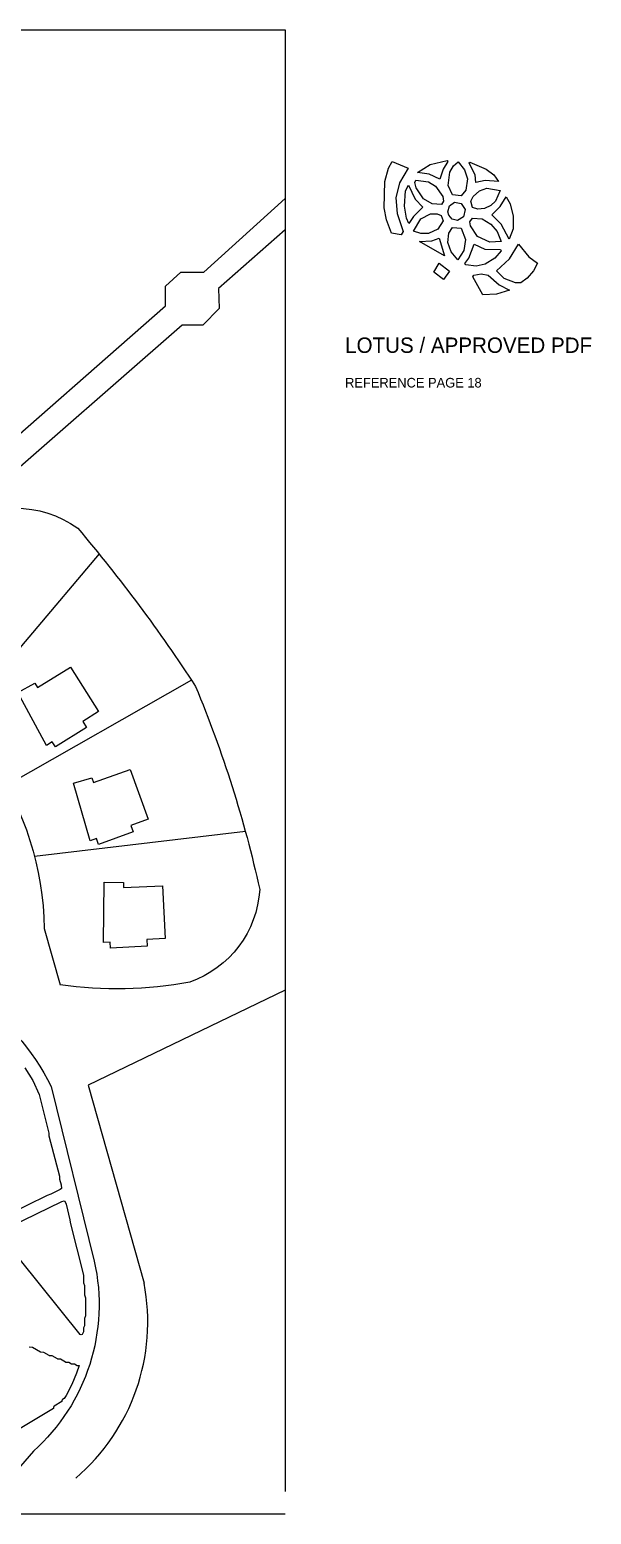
# Model space of a CAD drawing. Header units: inches. Extents: x 36 to 79.4, y 17.3 to 55.9.
# Drawn here: x 64.8 to 79.4, y 17.31 to 55.9 of the extents above; entities that cross this region are included whole.
import ezdxf

# ---------------------------------------------------------------- set-up
doc = ezdxf.new("R2010")
doc.units = ezdxf.units.IN
for name, color, linetype, lineweight in [('01_ORIGINAL_CAD', 7, 'Continuous', 20), ('03_ADDED_AREAS_SAME_COMPOSITION', 7, 'Continuous', 15), ('05_REFERENCE_ICON', 7, 'Continuous', 15), ('06_LABEL', 7, 'Continuous', 15)]:
    doc.layers.add(name, color=color, linetype=linetype, lineweight=lineweight)

msp = doc.modelspace()

# ---------------------------------------------------------------- linework, layer by layer
at = {"layer": '01_ORIGINAL_CAD'}
for p, q in [((36.248, 55.9), (71.442, 55.9)), ((71.442, 55.9), (71.442, 17.906)), ((71.442, 17.312), (36.248, 17.312))]:
    msp.add_line(p, q, dxfattribs=at)
for points in [[(63.257, 44.272), (68.329, 48.719), (68.329, 49.231), (68.73, 49.6), (69.33, 49.6), (71.442, 51.512), (71.442, 50.696), (69.711, 49.177), (69.725, 48.651), (69.304, 48.218), (68.761, 48.218), (63.72, 43.82), (63.817, 43.397)], [(66.604, 42.276), (62.941, 37.945)], [(69.006, 38.995), (64.196, 36.253)], [(70.407, 35.063), (64.93, 34.409)], [(65.18, 32.538), (65.591, 31.078)], [(71.442, 30.938), (66.326, 28.468)], [(66.326, 28.468), (67.775, 23.323)]]:
    msp.add_lwpolyline(points, dxfattribs=at)
for points in [[(60.29, 39.74, -0.089338), (62.813, 42.944, -0.322066), (66.051, 42.944, -0.030946), (69.111, 38.833, -0.044664), (70.78, 33.554, -0.301674), (68.967, 31.144, -0.082145), (65.591, 31.078)], [(60.29, 39.74, -0.300089), (65.18, 32.538)], [(53.65, 30.945, -0.14301), (60.243, 31.63, -0.286424), (65.36, 28.431), (66.481, 23.89, -0.272091), (64.9, 18.954), (63.661, 17.533)]]:
    msp.add_lwpolyline(points, format="xyb", dxfattribs=at)
for points in [[(65.006, 38.799), (65.865, 39.334), (66.595, 38.175), (66.187, 37.918), (66.283, 37.767), (65.474, 37.257), (65.389, 37.391), (65.242, 37.298), (64.498, 38.674), (64.936, 38.911)], [(66.464, 36.332), (67.417, 36.67), (67.882, 35.382), (67.428, 35.218), (67.489, 35.05), (66.59, 34.725), (66.536, 34.875), (66.372, 34.816), (65.94, 36.319), (66.419, 36.457)], [(67.244, 33.6), (68.254, 33.648), (68.327, 32.28), (67.845, 32.255), (67.855, 32.076), (66.9, 32.025), (66.892, 32.184), (66.717, 32.175), (66.739, 33.739), (67.237, 33.732)]]:
    msp.add_lwpolyline(points, close=True, dxfattribs=at)
msp.add_arc((62.535, 22.313), 5.337, 310.4718, 10.9016, dxfattribs=at)
at = {"layer": '03_ADDED_AREAS_SAME_COMPOSITION'}
for points in [[(64.68, 28.914), (64.881, 28.587), (65.048, 28.225), (65.299, 27.22), (65.303, 27.152), (65.303, 27.149), (65.303, 27.147), (65.573, 26.1), (65.578, 26.027), (65.578, 26.024), (65.579, 26.021), (65.623, 25.875), (65.626, 25.781), (65.598, 25.757), (65.353, 25.634), (65.257, 25.601), (65.254, 25.6), (64.204, 25.075)], [(64.325, 24.799), (65.641, 25.445), (65.695, 25.462), (65.718, 25.449), (65.749, 25.371), (65.849, 24.97), (65.853, 24.902), (65.853, 24.897), (66.198, 23.525), (66.201, 23.333), (66.202, 23.33), (66.203, 23.326), (66.225, 23.26), (66.225, 23.026), (66.225, 23.022), (66.226, 23.019), (66.25, 22.936), (66.25, 22.47), (66.228, 22.404), (66.227, 22.4), (66.226, 22.396), (66.224, 22.211), (66.203, 22.155), (66.202, 22.151), (66.201, 22.147), (66.198, 22.057), (66.167, 21.989), (66.143, 21.979), (66.116, 21.99), (64.024, 24.574)], [(64.793, 21.667), (64.872, 21.66), (65.08, 21.535), (65.082, 21.534), (65.085, 21.533), (65.088, 21.532), (65.091, 21.532), (65.163, 21.528), (65.298, 21.448), (65.301, 21.446), (65.304, 21.445), (65.306, 21.444), (65.31, 21.444), (65.382, 21.44), (65.516, 21.36), (65.519, 21.358), (65.522, 21.357), (65.525, 21.357), (65.528, 21.356), (65.6, 21.352), (65.735, 21.272), (65.737, 21.271), (65.74, 21.27), (65.743, 21.269), (65.746, 21.269), (65.819, 21.265), (65.888, 21.226), (65.891, 21.224), (65.894, 21.223), (65.896, 21.223), (65.9, 21.222), (65.965, 21.221), (66.033, 21.182), (66.036, 21.18), (66.039, 21.179), (66.042, 21.179), (66.045, 21.179), (66.091, 21.177), (66.021, 20.98), (65.894, 20.687), (65.747, 20.401), (65.7, 20.323), (65.654, 20.295), (65.651, 20.293), (65.649, 20.291), (65.647, 20.288), (65.645, 20.286), (65.644, 20.283), (65.643, 20.28), (65.642, 20.277), (65.637, 20.241), (65.436, 20.119), (65.434, 20.117), (65.431, 20.115), (65.429, 20.113), (65.428, 20.11), (65.426, 20.107), (65.425, 20.104), (65.425, 20.101), (65.42, 20.066), (64.516, 19.518)]]:
    msp.add_lwpolyline(points, dxfattribs=at)
at = {"layer": '05_REFERENCE_ICON'}
for points in [[(75.652, 52.5), (75.669, 52.476), (75.545, 52.276), (75.458, 52.016), (75.189, 52.146), (74.882, 52.19), (75.21, 52.4)], [(74.219, 52.477), (74.641, 52.3), (74.414, 51.92), (74.321, 51.531), (74.353, 51.119), (74.509, 50.652), (74.461, 50.572), (74.21, 50.613), (74.074, 50.956), (74.011, 51.266), (74.031, 51.959), (74.124, 52.303)], [(75.941, 52.469), (76.106, 52.26), (76.179, 52.028), (76.138, 51.733), (76.019, 51.584), (75.793, 51.604), (75.682, 51.855), (75.723, 52.193), (75.816, 52.36)], [(76.238, 52.456), (76.67, 52.279), (76.867, 52.124), (76.989, 51.959), (76.642, 51.981), (76.398, 51.926), (76.377, 52.131), (76.221, 52.432)], [(74.644, 51.858), (74.82, 51.494), (75.017, 51.284), (74.78, 51.047), (74.66, 50.863), (74.593, 51.001), (74.541, 51.311), (74.571, 51.716)], [(74.837, 51.99), (75.165, 51.945), (75.352, 51.835), (75.536, 51.562), (75.557, 51.445), (75.505, 51.36), (75.264, 51.371), (75.035, 51.503), (74.851, 51.788), (74.81, 51.932)], [(76.686, 51.78), (77.031, 51.725), (76.907, 51.446), (76.786, 51.327), (76.62, 51.25), (76.448, 51.239), (76.313, 51.283), (76.264, 51.44), (76.326, 51.562), (76.489, 51.714)], [(75.846, 51.414), (76.017, 51.381), (76.118, 51.23), (76.077, 51.035), (75.925, 50.939), (75.784, 50.972), (75.694, 51.079), (75.673, 51.168), (75.714, 51.318)], [(77.19, 51.559), (77.291, 51.375), (77.364, 51.053), (77.365, 50.726), (77.265, 50.452), (77.054, 50.848), (76.815, 51.084), (77.031, 51.306)], [(75.223, 51.114), (75.395, 51.114), (75.495, 51.074), (75.547, 50.935), (75.406, 50.717), (75.167, 50.606), (74.964, 50.606), (74.781, 50.661), (74.964, 50.981)], [(76.314, 51.004), (76.558, 50.982), (76.787, 50.85), (76.95, 50.654), (77.054, 50.393), (76.761, 50.374), (76.439, 50.529), (76.255, 50.803), (76.244, 50.908)], [(75.795, 50.76), (76.015, 50.738), (76.13, 50.443), (76.089, 50.16), (75.926, 49.919), (75.758, 50.126), (75.674, 50.37), (75.695, 50.609)], [(75.448, 50.483), (75.586, 50.021), (74.937, 50.395), (75.254, 50.416)], [(76.35, 50.33), (76.633, 50.196), (77.037, 50.185), (77.054, 50.149), (76.892, 49.964), (76.643, 49.809), (76.404, 49.753), (76.139, 49.786), (76.111, 49.822), (76.215, 49.966)], [(77.504, 50.329), (77.773, 49.999), (78, 49.829), (77.897, 49.629), (77.734, 49.444), (77.568, 49.322), (77.428, 49.322), (77.137, 49.433), (76.932, 49.631), (77.273, 49.943)], [(75.447, 49.831), (75.716, 49.622), (75.553, 49.409), (75.302, 49.597)], [(76.534, 49.553), (76.716, 49.52), (77.007, 49.266), (77.274, 49.134), (76.935, 49.022), (76.577, 49.011), (76.32, 49.473), (76.347, 49.519)]]:
    msp.add_lwpolyline(points, close=True, dxfattribs=at)

# ---------------------------------------------------------------- texts
at = {"layer": '06_LABEL'}
for s, height, p in [('LOTUS / APPROVED PDF', 0.4, (73, 47.5)), ('REFERENCE PAGE 18', 0.25, (73, 46.6))]:
    msp.add_text(s, height=height, dxfattribs=at).set_placement(p)

doc.saveas('drawing.dxf')
